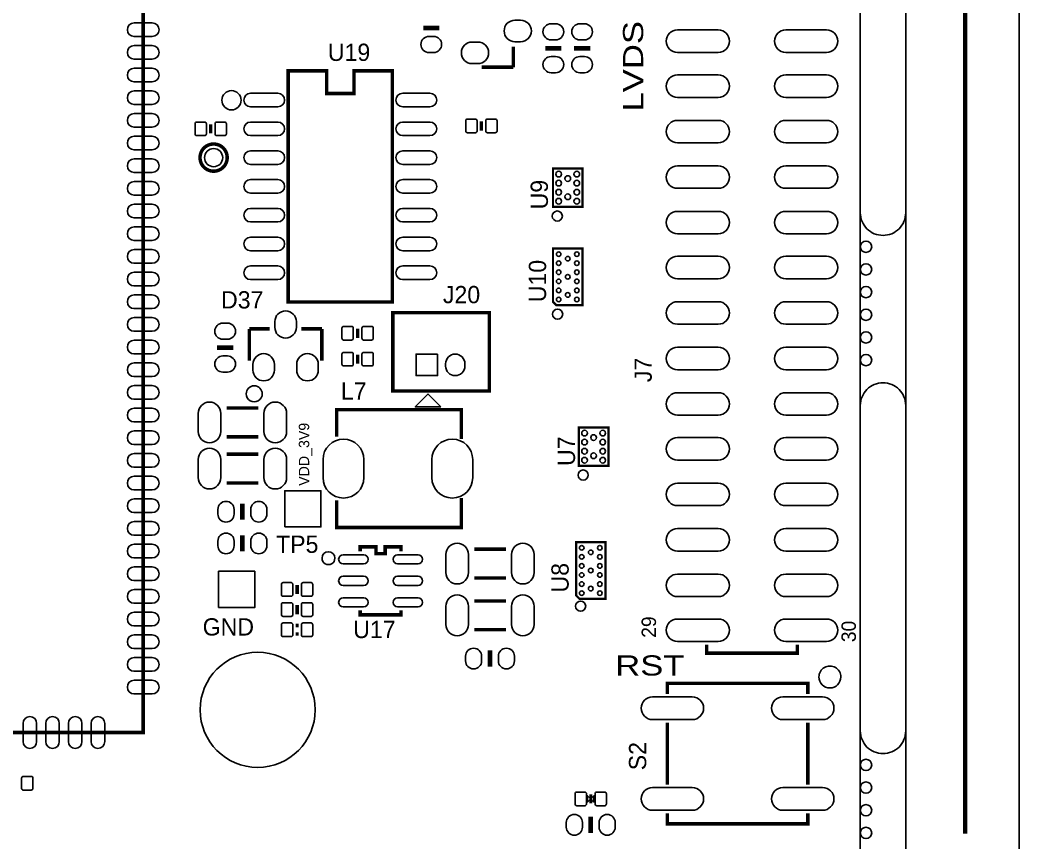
# Model space of a CAD drawing. Extents: x -7 to 117, y -1 to 182.
# Drawn here: x 72.93 to 117, y 30.5 to 66.76 of the extents above; entities that cross this region are included whole.
import ezdxf

# ---------------------------------------------------------------- set-up
doc = ezdxf.new("R2010")
doc.units = 0
for name, color, linetype in [('BG_OUTLINE', 7, 'CONTINUOUS'), ('BG_SILKSCREEN_TOP', 211, 'CONTINUOUS'), ('PG_SILKSCREEN_TOP', 7, 'CONTINUOUS'), ('PIN_TOP', 12, 'CONTINUOUS')]:
    doc.layers.add(name, color=color, linetype=linetype)

msp = doc.modelspace()

# ---------------------------------------------------------------- linework, layer by layer
at = {"layer": 'BG_OUTLINE'}
for points in [[(115.731036, 181.999636), (112.001046, 181.999636), (112.001046, 0), (115.731036, 0)], [(110.00105, 88.72982), (110.00105, 1.27)]]:
    msp.add_lwpolyline(points, dxfattribs=at)
for points in [[(117.001036, 1.27), (117.001036, 180.729636, 0.414214), (115.731036, 181.999636)], [(110.00105, 58.259726, 0.414214), (111.001048, 57.259728, 0.414214), (112.001046, 58.259726)], [(110.00105, 49.759616, -0.414214), (111.001048, 50.759614, -0.414214), (112.001046, 49.759616)], [(110.00105, 35.399726, 0.414214), (111.001048, 34.399728, 0.414214), (112.001046, 35.399726)]]:
    msp.add_lwpolyline(points, format="xyb", dxfattribs=at)
msp.add_lwpolyline([(110.00105, 88.72982), (110.00105, 1.27, -0.414214), (108.73105, 0), (1.27, 0, -0.414214), (0, 1.27), (0, 88.72982, -0.414214), (1.27, 89.99982), (108.73105, 89.99982, -0.414214)], format="xyb", close=True, dxfattribs=at)
at = {"layer": 'BG_SILKSCREEN_TOP', "const_width": 0.2032}
msp.add_lwpolyline([(114.626136, 30.87116), (114.626136, 107.82554)], dxfattribs=at)
at = {"layer": 'PG_SILKSCREEN_TOP'}
for points, const_width in [([(78.367128, 72.33412), (78.367128, 35.33394), (39.366952, 35.33394), (39.366952, 72.33412), (78.367128, 72.33412)], 0.1524), ([(91.42984, 66.40703), (90.71864, 66.40703)], 0.2032), ([(94.695264, 65.580006), (94.695264, 64.680084)], 0.1524), ([(96.10344, 65.51803), (96.81464, 65.51803)], 0.2032), ([(97.37344, 65.51803), (98.08464, 65.51803)], 0.2032), ([(89.36101, 64.522096), (89.36101, 54.321964), (84.76107, 54.321964), (84.76107, 64.522096), (86.461092, 64.522096), (86.461092, 63.522098), (87.660988, 63.522098), (87.660988, 64.522096), (89.36101, 64.522096)], 0.1524), ([(94.695264, 64.680084), (93.295216, 64.680084)], 0.1524), ([(81.34604, 61.75883), (81.34604, 62.16523)], 0.1524), ([(93.28404, 62.29223), (93.28404, 61.88583)], 0.1524), ([(96.444054, 60.216288), (97.744026, 60.216288), (97.744026, 58.51652), (96.444054, 58.51652), (96.444054, 60.216288), (96.494092, 60.216288)], 0.100076), ([(96.444054, 54.334156), (96.444054, 56.684164), (97.744026, 56.684164), (97.744026, 54.184296), (96.593914, 54.184296), (96.444054, 54.334156)], 0.100076), ([(93.631004, 50.397918), (93.631004, 53.848), (89.381076, 53.848), (89.381076, 50.397918), (93.631004, 50.397918)], 0.1524), ([(83.048094, 53.137054), (83.948016, 53.137054)], 0.1524), ([(83.048094, 51.737006), (83.048094, 53.137054)], 0.1524), ([(85.348064, 53.137054), (86.247986, 53.137054)], 0.1524), ([(86.247986, 53.137054), (86.247986, 51.737006)], 0.1524), ([(87.82304, 52.74183), (87.82304, 53.14823)], 0.1524), ([(81.62544, 52.31003), (82.33664, 52.31003)], 0.2032), ([(87.82304, 51.59883), (87.82304, 52.00523)], 0.1524), ([(83.44154, 49.64303), (82.04454, 49.64303)], 0.1524), ([(92.401136, 48.276002), (92.401136, 49.575974), (86.90102, 49.575974), (86.90102, 48.376078)], 0.1524), ([(97.587054, 48.791114), (98.887026, 48.791114), (98.887026, 47.091346), (97.587054, 47.091346), (97.587054, 48.791114), (97.637092, 48.791114)], 0.100076), ([(83.44154, 48.37303), (82.04454, 48.37303)], 0.1524), ([(83.44154, 47.61103), (82.04454, 47.61103)], 0.1524), ([(83.44154, 46.34103), (82.04454, 46.34103)], 0.1524), ([(82.74304, 45.42663), (82.74304, 44.71543)], 0.2032), ([(86.90102, 45.575982), (86.90102, 44.376086), (92.401136, 44.376086), (92.401136, 45.676058)], 0.1524), ([(82.74304, 44.02963), (82.74304, 43.31843)], 0.2032), ([(97.460054, 41.380156), (97.460054, 43.730164), (98.760026, 43.730164), (98.760026, 41.230296), (97.609914, 41.230296), (97.460054, 41.380156)], 0.100076), ([(87.939118, 43.323002), (87.939118, 43.523154), (88.639142, 43.523154), (88.639142, 43.222926), (89.038938, 43.222926), (89.038938, 43.523154), (89.738962, 43.523154), (89.738962, 43.323002)], 0.1524), ([(92.96654, 43.42003), (94.36354, 43.42003)], 0.1524), ([(85.15604, 41.84523), (85.15604, 41.43883)], 0.1524), ([(92.96654, 42.15003), (94.36354, 42.15003)], 0.1524), ([(85.15604, 40.54983), (85.15604, 40.95623)], 0.1524), ([(92.96654, 41.13403), (94.36354, 41.13403)], 0.1524), ([(87.939118, 40.723058), (87.939118, 40.522906), (89.738962, 40.522906), (89.738962, 40.723058)], 0.1524), ([(85.21954, 40.05453), (85.09254, 40.05453)], 0.1524), ([(85.09254, 39.67353), (85.21954, 39.67353)], 0.1524), ([(92.96654, 39.86403), (94.36354, 39.86403)], 0.1524), ([(107.222036, 39.214044), (107.222036, 38.83406), (103.222044, 38.83406), (103.222044, 39.214044)], 0.1524), ([(93.66504, 38.23843), (93.66504, 38.94963)], 0.2032), ([(101.48697, 37.032946), (101.48697, 37.5031), (107.68711, 37.5031), (107.68711, 37.032946)], 0.1524), ([(101.48697, 35.773106), (101.48697, 33.032954)], 0.1524), ([(107.68711, 33.032954), (107.68711, 35.773106)], 0.1524), ([(98.11004, 32.602932), (98.11004, 32.203136)], 0.130048), ([(101.48697, 31.773114), (101.48697, 31.30296), (107.68711, 31.30296), (107.68711, 31.773114)], 0.1524), ([(98.11004, 31.615634), (98.11004, 30.904434)], 0.2032)]:
    msp.add_lwpolyline(points, dxfattribs=dict(at, const_width=const_width))
for points in [[(82.685382, 63.222124, 1), (81.836698, 63.221936, 1)], [(96.858328, 58.114946, 1), (96.411232, 58.114834, 1)], [(96.871028, 53.786786, 1), (96.423932, 53.786674, 1)], [(83.620356, 50.271426, 1), (82.912764, 50.271514, 1)], [(97.996248, 46.690026, 1), (97.549152, 46.689914, 1)], [(86.821772, 43.023028, 1), (86.256308, 43.023032, 1)], [(97.887028, 40.906446, 1), (97.439932, 40.906334, 1)], [(109.141768, 37.781484, 1), (108.174231, 37.781586, 1)]]:
    msp.add_lwpolyline(points, format="xyb", close=True, dxfattribs=at)
at = {"layer": 'PG_SILKSCREEN_TOP', "const_width": 0.1524}
msp.add_lwpolyline([(82.072988, 60.69203, 1), (80.873092, 60.69203, 1), (82.072988, 60.69203)], format="xyb", dxfattribs=at)
at = {"layer": 'PG_SILKSCREEN_TOP'}
for points in [[(91.496134, 49.698148), (90.366088, 49.698148), (90.926158, 50.257964), (90.936064, 50.257964)], [(98.11004, 32.403034), (97.970086, 32.542988), (97.970086, 32.26308)], [(98.11004, 32.403034), (98.249994, 32.542988), (98.249994, 32.26308)]]:
    msp.add_lwpolyline(points, close=True, dxfattribs=at)
at = {"layer": 'PIN_TOP'}
for points in [[(78.767178, 66.034158), (77.967078, 66.034158, -1), (77.967078, 66.634106), (78.767178, 66.634106, -1)], [(95.013272, 65.80505), (94.763336, 65.80505, -1), (94.763336, 66.75501), (95.013272, 66.75501, -1)], [(96.56064, 65.886584), (96.35744, 65.886584, -1), (96.35744, 66.597784), (96.56064, 66.597784, -1)], [(97.83064, 65.886584), (97.62744, 65.886584, -1), (97.62744, 66.597784), (97.83064, 66.597784, -1)], [(103.73614, 65.33134), (101.93274, 65.33134, -1), (101.93274, 66.32194), (103.73614, 66.32194, -1)], [(108.51134, 65.33134), (106.70794, 65.33134, -1), (106.70794, 66.32194), (108.51134, 66.32194, -1)], [(90.97264, 66.038476), (91.17584, 66.038476, -1), (91.17584, 65.327276), (90.97264, 65.327276, -1)], [(93.127322, 64.839088), (92.877386, 64.839088, -1), (92.877386, 65.789048), (93.127322, 65.789048, -1)], [(78.767178, 65.03416), (77.967078, 65.03416, -1), (77.967078, 65.634108), (78.767178, 65.634108, -1)], [(96.56064, 64.438276), (96.35744, 64.438276, -1), (96.35744, 65.149476), (96.56064, 65.149476, -1)], [(97.83064, 64.438276), (97.62744, 64.438276, -1), (97.62744, 65.149476), (97.83064, 65.149476, -1)], [(78.767178, 64.034162), (77.967078, 64.034162, -1), (77.967078, 64.63411), (78.767178, 64.63411, -1)], [(103.73614, 63.35014), (101.93274, 63.35014, -1), (101.93274, 64.34074), (103.73614, 64.34074, -1)], [(108.51134, 63.35014), (106.70794, 63.35014, -1), (106.70794, 64.34074), (108.51134, 64.34074, -1)], [(78.767178, 63.034164), (77.967078, 63.034164, -1), (77.967078, 63.634112), (78.767178, 63.634112, -1)], [(84.306029, 62.932056), (83.105879, 62.932056, -1), (83.105879, 63.532004), (84.306029, 63.532004, -1)], [(91.016201, 62.932056), (89.816051, 62.932056, -1), (89.816051, 63.532004), (91.016201, 63.532004, -1)], [(78.767178, 62.034166), (77.967078, 62.034166, -1), (77.967078, 62.634114), (78.767178, 62.634114, -1)], [(81.081118, 61.662056), (80.731106, 61.662056, -0.415686), (80.656176, 61.736986), (80.656176, 62.187074, -0.415686), (80.731106, 62.262004), (81.081118, 62.262004, -0.415686), (81.156048, 62.187074), (81.156048, 61.736986, -0.415686)], [(81.960974, 61.662056), (81.610962, 61.662056, -0.415686), (81.536032, 61.736986), (81.536032, 62.187074, -0.415686), (81.610962, 62.262004), (81.960974, 62.262004, -0.415686), (82.035904, 62.187074), (82.035904, 61.736986, -0.415686)], [(84.306029, 61.662056), (83.105879, 61.662056, -1), (83.105879, 62.262004), (84.306029, 62.262004, -1)], [(91.016201, 61.662056), (89.816051, 61.662056, -1), (89.816051, 62.262004), (91.016201, 62.262004, -1)], [(92.669106, 62.389004), (93.019118, 62.389004, -0.415686), (93.094048, 62.314074), (93.094048, 61.863986, -0.415686), (93.019118, 61.789056), (92.669106, 61.789056, -0.415686), (92.594176, 61.863986), (92.594176, 62.314074, -0.415686)], [(93.548962, 62.389004), (93.898974, 62.389004, -0.415686), (93.973904, 62.314074), (93.973904, 61.863986, -0.415686), (93.898974, 61.789056), (93.548962, 61.789056, -0.415686), (93.474032, 61.863986), (93.474032, 62.314074, -0.415686)], [(103.73614, 61.34354), (101.93274, 61.34354, -1), (101.93274, 62.33414), (103.73614, 62.33414, -1)], [(108.51134, 61.34354), (106.70794, 61.34354, -1), (106.70794, 62.33414), (108.51134, 62.33414, -1)], [(78.767178, 61.034168), (77.967078, 61.034168, -1), (77.967078, 61.634116), (78.767178, 61.634116, -1)], [(84.306029, 60.392056), (83.105879, 60.392056, -1), (83.105879, 60.992004), (84.306029, 60.992004, -1)], [(91.016201, 60.392056), (89.816051, 60.392056, -1), (89.816051, 60.992004), (91.016201, 60.992004, -1)], [(78.767178, 60.03417), (77.967078, 60.03417, -1), (77.967078, 60.634118), (78.767178, 60.634118, -1)], [(103.73614, 59.33694), (101.93274, 59.33694, -1), (101.93274, 60.32754), (103.73614, 60.32754, -1)], [(108.51134, 59.33694), (106.70794, 59.33694, -1), (106.70794, 60.32754), (108.51134, 60.32754, -1)], [(78.767178, 59.034172), (77.967078, 59.034172, -1), (77.967078, 59.63412), (78.767178, 59.63412, -1)], [(84.306029, 59.122056), (83.105879, 59.122056, -1), (83.105879, 59.722004), (84.306029, 59.722004, -1)], [(91.016201, 59.122056), (89.816051, 59.122056, -1), (89.816051, 59.722004), (91.016201, 59.722004, -1)], [(78.767178, 58.03392), (77.967078, 58.03392, -1), (77.967078, 58.633868), (78.767178, 58.633868, -1)], [(84.306029, 57.852056), (83.105879, 57.852056, -1), (83.105879, 58.452004), (84.306029, 58.452004, -1)], [(91.016201, 57.852056), (89.816051, 57.852056, -1), (89.816051, 58.452004), (91.016201, 58.452004, -1)], [(103.73614, 57.33034), (101.93274, 57.33034, -1), (101.93274, 58.32094), (103.73614, 58.32094, -1)], [(108.51134, 57.33034), (106.70794, 57.33034, -1), (106.70794, 58.32094), (108.51134, 58.32094, -1)], [(78.767178, 57.034176), (77.967078, 57.034176, -1), (77.967078, 57.634124), (78.767178, 57.634124, -1)], [(84.306029, 56.582056), (83.105879, 56.582056, -1), (83.105879, 57.182004), (84.306029, 57.182004, -1)], [(91.016201, 56.582056), (89.816051, 56.582056, -1), (89.816051, 57.182004), (91.016201, 57.182004, -1)], [(78.767178, 56.033924), (77.967078, 56.033924, -1), (77.967078, 56.633872), (78.767178, 56.633872, -1)], [(103.73614, 55.34914), (101.93274, 55.34914, -1), (101.93274, 56.33974), (103.73614, 56.33974, -1)], [(108.51134, 55.34914), (106.70794, 55.34914, -1), (106.70794, 56.33974), (108.51134, 56.33974, -1)], [(78.767178, 55.03418), (77.967078, 55.03418, -1), (77.967078, 55.634128), (78.767178, 55.634128, -1)], [(84.306029, 55.312056), (83.105879, 55.312056, -1), (83.105879, 55.912004), (84.306029, 55.912004, -1)], [(91.016201, 55.312056), (89.816051, 55.312056, -1), (89.816051, 55.912004), (91.016201, 55.912004, -1)], [(78.767178, 54.033928), (77.967078, 54.033928, -1), (77.967078, 54.633876), (78.767178, 54.633876, -1)], [(103.73614, 53.34254), (101.93274, 53.34254, -1), (101.93274, 54.33314), (103.73614, 54.33314, -1)], [(108.51134, 53.34254), (106.70794, 53.34254, -1), (106.70794, 54.33314), (108.51134, 54.33314, -1)], [(85.12302, 53.455062), (85.12302, 53.205126, -1), (84.17306, 53.205126), (84.17306, 53.455062, -1)], [(78.767178, 53.034184), (77.967078, 53.034184, -1), (77.967078, 53.634132), (78.767178, 53.634132, -1)], [(82.08264, 52.678584), (81.87944, 52.678584, -1), (81.87944, 53.389784), (82.08264, 53.389784, -1)], [(87.558118, 52.645056), (87.208106, 52.645056, -0.415686), (87.133176, 52.719986), (87.133176, 53.170074, -0.415686), (87.208106, 53.245004), (87.558118, 53.245004, -0.415686), (87.633048, 53.170074), (87.633048, 52.719986, -0.415686)], [(88.437974, 52.645056), (88.087962, 52.645056, -0.415686), (88.013032, 52.719986), (88.013032, 53.170074, -0.415686), (88.087962, 53.245004), (88.437974, 53.245004, -0.415686), (88.512904, 53.170074), (88.512904, 52.719986, -0.415686)], [(78.767178, 52.033932), (77.967078, 52.033932, -1), (77.967078, 52.63388), (78.767178, 52.63388, -1)], [(84.157058, 51.569112), (84.157058, 51.319176, -1), (83.207098, 51.319176), (83.207098, 51.569112, -1)], [(86.088982, 51.569112), (86.088982, 51.319176, -1), (85.139022, 51.319176), (85.139022, 51.569112, -1)], [(87.558118, 51.502056), (87.208106, 51.502056, -0.415686), (87.133176, 51.576986), (87.133176, 52.027074, -0.415686), (87.208106, 52.102004), (87.558118, 52.102004, -0.415686), (87.633048, 52.027074), (87.633048, 51.576986, -0.415686)], [(88.437974, 51.502056), (88.087962, 51.502056, -0.415686), (88.013032, 51.576986), (88.013032, 52.027074, -0.415686), (88.087962, 52.102004), (88.437974, 52.102004, -0.415686), (88.512904, 52.027074), (88.512904, 51.576986, -0.415686)], [(91.706192, 51.497992), (91.706192, 51.598068, -1), (92.556076, 51.598068), (92.556076, 51.497992, -1)], [(103.73614, 51.33594), (101.93274, 51.33594, -1), (101.93274, 52.32654), (103.73614, 52.32654, -1)], [(108.51134, 51.33594), (106.70794, 51.33594, -1), (106.70794, 52.32654), (108.51134, 52.32654, -1)], [(78.767178, 51.034188), (77.967078, 51.034188, -1), (77.967078, 51.634136), (78.767178, 51.634136, -1)], [(82.08264, 51.230276), (81.87944, 51.230276, -1), (81.87944, 51.941476), (82.08264, 51.941476, -1)], [(78.767178, 50.033936), (77.967078, 50.033936, -1), (77.967078, 50.633884), (78.767178, 50.633884, -1)], [(103.73614, 49.32934), (101.93274, 49.32934, -1), (101.93274, 50.31994), (103.73614, 50.31994, -1)], [(108.51134, 49.32934), (106.70794, 49.32934, -1), (106.70794, 50.31994), (108.51134, 50.31994, -1)], [(80.792955, 48.60798), (80.792955, 49.40808, -1), (81.792953, 49.40808), (81.792953, 48.60798, -1)], [(83.693127, 48.60798), (83.693127, 49.40808, -1), (84.693125, 49.40808), (84.693125, 48.60798, -1)], [(78.767178, 49.034192), (77.967078, 49.034192, -1), (77.967078, 49.63414), (78.767178, 49.63414, -1)], [(78.767178, 48.03394), (77.967078, 48.03394, -1), (77.967078, 48.633888), (78.767178, 48.633888, -1)], [(88.101043, 47.375953), (88.101043, 46.576107, -1), (86.300945, 46.576107), (86.300945, 47.375953, -1)], [(92.901135, 47.375953), (92.901135, 46.576107, -1), (91.101037, 46.576107), (91.101037, 47.375953, -1)], [(103.73614, 47.34814), (101.93274, 47.34814, -1), (101.93274, 48.33874), (103.73614, 48.33874, -1)], [(108.51134, 47.34814), (106.70794, 47.34814, -1), (106.70794, 48.33874), (108.51134, 48.33874, -1)], [(78.767178, 47.033942), (77.967078, 47.033942, -1), (77.967078, 47.63389), (78.767178, 47.63389, -1)], [(80.792955, 46.57598), (80.792955, 47.37608, -1), (81.792953, 47.37608), (81.792953, 46.57598, -1)], [(83.693127, 46.57598), (83.693127, 47.37608, -1), (84.693125, 47.37608), (84.693125, 46.57598, -1)], [(78.767178, 46.033944), (77.967078, 46.033944, -1), (77.967078, 46.633892), (78.767178, 46.633892, -1)], [(103.73614, 45.34154), (101.93274, 45.34154, -1), (101.93274, 46.33214), (103.73614, 46.33214, -1)], [(108.51134, 45.34154), (106.70794, 45.34154, -1), (106.70794, 46.33214), (108.51134, 46.33214, -1)], [(78.767178, 45.033946), (77.967078, 45.033946, -1), (77.967078, 45.633894), (78.767178, 45.633894, -1)], [(81.663286, 44.96943), (81.663286, 45.17263, -1), (82.374486, 45.17263), (82.374486, 44.96943, -1)], [(83.111594, 44.96943), (83.111594, 45.17263, -1), (83.822794, 45.17263), (83.822794, 44.96943, -1)], [(78.767178, 44.033948), (77.967078, 44.033948, -1), (77.967078, 44.633896), (78.767178, 44.633896, -1)], [(81.663286, 43.57243), (81.663286, 43.77563, -1), (82.374486, 43.77563), (82.374486, 43.57243, -1)], [(83.111594, 43.57243), (83.111594, 43.77563, -1), (83.822794, 43.77563), (83.822794, 43.57243, -1)], [(103.73614, 43.33494), (101.93274, 43.33494, -1), (101.93274, 44.32554), (103.73614, 44.32554, -1)], [(108.51134, 43.33494), (106.70794, 43.33494, -1), (106.70794, 44.32554), (108.51134, 44.32554, -1)], [(78.767178, 43.03395), (77.967078, 43.03395, -1), (77.967078, 43.633898), (78.767178, 43.633898, -1)], [(92.714953, 43.18508), (92.714953, 42.38498, -1), (91.714955, 42.38498), (91.714955, 43.18508, -1)], [(95.615125, 43.18508), (95.615125, 42.38498, -1), (94.615127, 42.38498), (94.615127, 43.18508, -1)], [(88.089105, 42.772965), (87.189183, 42.772965, -1), (87.189183, 43.173015), (88.089105, 43.173015, -1)], [(90.488897, 42.772965), (89.588975, 42.772965, -1), (89.588975, 43.173015), (90.488897, 43.173015, -1)], [(78.767178, 42.033952), (77.967078, 42.033952, -1), (77.967078, 42.6339), (78.767178, 42.6339, -1)], [(103.73614, 41.32834), (101.93274, 41.32834, -1), (101.93274, 42.31894), (103.73614, 42.31894, -1)], [(108.51134, 41.32834), (106.70794, 41.32834, -1), (106.70794, 42.31894), (108.51134, 42.31894, -1)], [(84.541106, 41.942004), (84.891118, 41.942004, -0.415686), (84.966048, 41.867074), (84.966048, 41.416986, -0.415686), (84.891118, 41.342056), (84.541106, 41.342056, -0.415686), (84.466176, 41.416986), (84.466176, 41.867074, -0.415686)], [(85.420962, 41.942004), (85.770974, 41.942004, -0.415686), (85.845904, 41.867074), (85.845904, 41.416986, -0.415686), (85.770974, 41.342056), (85.420962, 41.342056, -0.415686), (85.346032, 41.416986), (85.346032, 41.867074, -0.415686)], [(88.089105, 41.823005), (87.189183, 41.823005, -1), (87.189183, 42.223055), (88.089105, 42.223055, -1)], [(90.488897, 41.823005), (89.588975, 41.823005, -1), (89.588975, 42.223055), (90.488897, 42.223055, -1)], [(78.767178, 41.033954), (77.967078, 41.033954, -1), (77.967078, 41.633902), (78.767178, 41.633902, -1)], [(84.891118, 40.453056), (84.541106, 40.453056, -0.415686), (84.466176, 40.527986), (84.466176, 40.978074, -0.415686), (84.541106, 41.053004), (84.891118, 41.053004, -0.415686), (84.966048, 40.978074), (84.966048, 40.527986, -0.415686)], [(85.770974, 40.453056), (85.420962, 40.453056, -0.415686), (85.346032, 40.527986), (85.346032, 40.978074, -0.415686), (85.420962, 41.053004), (85.770974, 41.053004, -0.415686), (85.845904, 40.978074), (85.845904, 40.527986, -0.415686)], [(88.089105, 40.873045), (87.189183, 40.873045, -1), (87.189183, 41.273095), (88.089105, 41.273095, -1)], [(90.488897, 40.873045), (89.588975, 40.873045, -1), (89.588975, 41.273095), (90.488897, 41.273095, -1)], [(92.714953, 40.89908), (92.714953, 40.09898, -1), (91.714955, 40.09898), (91.714955, 40.89908, -1)], [(95.615125, 40.89908), (95.615125, 40.09898, -1), (94.615127, 40.09898), (94.615127, 40.89908, -1)], [(78.767178, 40.033956), (77.967078, 40.033956, -1), (77.967078, 40.633904), (78.767178, 40.633904, -1)], [(84.891118, 39.564056), (84.541106, 39.564056, -0.415686), (84.466176, 39.638986), (84.466176, 40.089074, -0.415686), (84.541106, 40.164004), (84.891118, 40.164004, -0.415686), (84.966048, 40.089074), (84.966048, 39.638986, -0.415686)], [(85.770974, 39.564056), (85.420962, 39.564056, -0.415686), (85.346032, 39.638986), (85.346032, 40.089074, -0.415686), (85.420962, 40.164004), (85.770974, 40.164004, -0.415686), (85.845904, 40.089074), (85.845904, 39.638986, -0.415686)], [(103.73614, 39.34714), (101.93274, 39.34714, -1), (101.93274, 40.33774), (103.73614, 40.33774, -1)], [(108.51134, 39.34714), (106.70794, 39.34714, -1), (106.70794, 40.33774), (108.51134, 40.33774, -1)], [(78.767178, 39.033958), (77.967078, 39.033958, -1), (77.967078, 39.633906), (78.767178, 39.633906, -1)], [(93.296486, 38.69563), (93.296486, 38.49243, -1), (92.585286, 38.49243), (92.585286, 38.69563, -1)], [(94.744794, 38.69563), (94.744794, 38.49243, -1), (94.033594, 38.49243), (94.033594, 38.69563, -1)], [(78.767178, 38.03396), (77.967078, 38.03396, -1), (77.967078, 38.633908), (78.767178, 38.633908, -1)], [(78.767178, 37.033962), (77.967078, 37.033962, -1), (77.967078, 37.63391), (78.767178, 37.63391, -1)], [(102.587044, 35.903027), (100.836984, 35.903027, -1), (100.836984, 36.903025), (102.587044, 36.903025, -1)], [(108.337096, 35.903027), (106.587036, 35.903027, -1), (106.587036, 36.903025), (108.337096, 36.903025, -1)], [(73.067164, 34.93389), (73.067164, 35.73399, -1), (73.667112, 35.73399), (73.667112, 34.93389, -1)], [(74.067162, 34.93389), (74.067162, 35.73399, -1), (74.66711, 35.73399), (74.66711, 34.93389, -1)], [(75.06716, 34.93389), (75.06716, 35.73399, -1), (75.667108, 35.73399), (75.667108, 34.93389, -1)], [(76.067158, 34.93389), (76.067158, 35.73399, -1), (76.667106, 35.73399), (76.667106, 34.93389, -1)], [(73.426574, 32.793686), (73.076562, 32.793686, -0.415686), (73.001632, 32.868616), (73.001632, 33.318704, -0.415686), (73.076562, 33.393634), (73.426574, 33.393634, -0.415686), (73.501504, 33.318704), (73.501504, 32.868616, -0.415686)], [(97.845118, 32.10306), (97.495106, 32.10306, -0.415686), (97.420176, 32.17799), (97.420176, 32.628078, -0.415686), (97.495106, 32.703008), (97.845118, 32.703008, -0.415686), (97.920048, 32.628078), (97.920048, 32.17799, -0.415686)], [(98.724974, 32.10306), (98.374962, 32.10306, -0.415686), (98.300032, 32.17799), (98.300032, 32.628078, -0.415686), (98.374962, 32.703008), (98.724974, 32.703008, -0.415686), (98.799904, 32.628078), (98.799904, 32.17799, -0.415686)], [(102.587044, 31.903035), (100.836984, 31.903035, -1), (100.836984, 32.903033), (102.587044, 32.903033, -1)], [(108.337096, 31.903035), (106.587036, 31.903035, -1), (106.587036, 32.903033), (108.337096, 32.903033, -1)], [(97.030286, 31.158434), (97.030286, 31.361634, -1), (97.741486, 31.361634), (97.741486, 31.158434, -1)], [(98.478594, 31.158434), (98.478594, 31.361634, -1), (99.189794, 31.361634), (99.189794, 31.158434, -1)]]:
    msp.add_lwpolyline(points, format="xyb", close=True, dxfattribs=at)
for points in [[(91.355926, 52.02301), (91.355926, 51.07305), (90.405966, 51.07305), (90.405966, 52.02301)], [(84.60994, 44.39793), (84.60994, 45.997876), (86.209886, 45.997876), (86.209886, 44.39793)], [(81.68894, 40.84193), (81.68894, 42.441876), (83.288886, 42.441876), (83.288886, 40.84193)]]:
    msp.add_lwpolyline(points, close=True, dxfattribs=at)
for centre, radius in [((81.47304, 60.69203), 0.40005), ((96.69399, 59.966352), 0.124968), ((97.49409, 59.966352), 0.124968), ((96.69399, 59.566302), 0.124968), ((97.09404, 59.766454), 0.124968), ((97.49409, 59.566302), 0.124968), ((96.69399, 59.166506), 0.124968), ((97.09404, 58.966354), 0.124968), ((97.49409, 59.166506), 0.124968), ((96.69399, 58.766456), 0.124968), ((97.49409, 58.766456), 0.124968), ((110.250986, 56.759856), 0.250063), ((96.69399, 56.434228), 0.1016), ((97.49409, 56.434228), 0.1016), ((96.69399, 56.034178), 0.1016), ((97.09404, 56.23433), 0.1016), ((97.49409, 56.034178), 0.1016), ((110.250986, 55.759858), 0.250063), ((96.69399, 55.634128), 0.1016), ((97.09404, 55.43423), 0.1016), ((97.49409, 55.634128), 0.1016), ((96.69399, 55.234332), 0.1016), ((97.49409, 55.234332), 0.1016), ((96.69399, 54.834282), 0.1016), ((97.09404, 54.63413), 0.1016), ((97.49409, 54.834282), 0.1016), ((110.250986, 54.75986), 0.250063), ((96.69399, 54.434232), 0.1016), ((97.49409, 54.434232), 0.1016), ((110.250986, 53.759608), 0.250063), ((110.250986, 52.75961), 0.250063), ((110.250986, 51.759612), 0.250063), ((97.83699, 48.541178), 0.124968), ((98.63709, 48.541178), 0.124968), ((97.83699, 48.141128), 0.124968), ((98.23704, 48.34128), 0.124968), ((98.63709, 48.141128), 0.124968), ((97.83699, 47.741332), 0.124968), ((98.23704, 47.54118), 0.124968), ((98.63709, 47.741332), 0.124968), ((97.83699, 47.341282), 0.124968), ((98.63709, 47.341282), 0.124968), ((97.70999, 43.480228), 0.1016), ((98.11004, 43.28033), 0.1016), ((98.51009, 43.480228), 0.1016), ((97.70999, 43.080178), 0.1016), ((97.70999, 42.680128), 0.1016), ((98.51009, 43.080178), 0.1016), ((98.51009, 42.680128), 0.1016), ((97.70999, 42.280332), 0.1016), ((98.11004, 42.48023), 0.1016), ((98.51009, 42.280332), 0.1016), ((97.70999, 41.880282), 0.1016), ((98.51009, 41.880282), 0.1016), ((97.70999, 41.480232), 0.1016), ((98.11004, 41.68013), 0.1016), ((98.51009, 41.480232), 0.1016), ((83.41614, 36.333938), 2.54), ((110.250986, 33.899856), 0.250063), ((110.250986, 32.899858), 0.250063), ((110.250986, 31.89986), 0.250063), ((110.250986, 30.899608), 0.250063)]:
    msp.add_circle(centre, radius, dxfattribs=at)

# ---------------------------------------------------------------- texts
at = {"layer": 'BG_SILKSCREEN_TOP'}
for s, height, width, p in [('LVDS', 0.889, 1.285714, (100.42144, 62.72403)), ('U9', 0.762, 1.000333, (96.22028, 58.40857)), ('U10', 0.762, 1.000333, (96.139, 54.31155)), ('J7', 0.762, 1.000333, (100.80244, 50.78603)), ('VDD_3V9', 0.4572, 1.022222, (85.68944, 46.21403)), ('U7', 0.762, 1.000333, (97.41662, 47.09033)), ('U8', 0.762, 1.000333, (97.13468, 41.50741)), ('S2', 0.762, 1.000333, (100.55606, 33.66643))]:
    msp.add_text(s, height=height, rotation=90, dxfattribs=dict(at, width=width)).set_placement(p)
for s, height, width, p in [('U19', 0.762, 1.000333, (86.5124, 64.95669)), ('D37', 0.762, 1.000333, (81.8007, 54.03723)), ('J20', 0.762, 1.000333, (91.58732, 54.26837)), ('L7', 0.762, 1.000333, (87.0839, 50.01387)), ('TP5', 0.762, 1.000333, (84.2264, 43.2562)), ('GND', 0.762, 1.000333, (80.99044, 39.61003)), ('U17', 0.762, 1.000333, (87.63, 39.497)), ('RST', 0.889, 1.285714, (99.187, 37.846))]:
    msp.add_text(s, height=height, dxfattribs=dict(at, width=width)).set_placement(p)
at = {"layer": 'PG_SILKSCREEN_TOP', "width": 1.0004}
for s, p in [('29', (100.98786, 39.5097)), ('30', (109.8042, 39.31666))]:
    msp.add_text(s, height=0.635, rotation=90, dxfattribs=at).set_placement(p)

doc.saveas('drawing.dxf')
